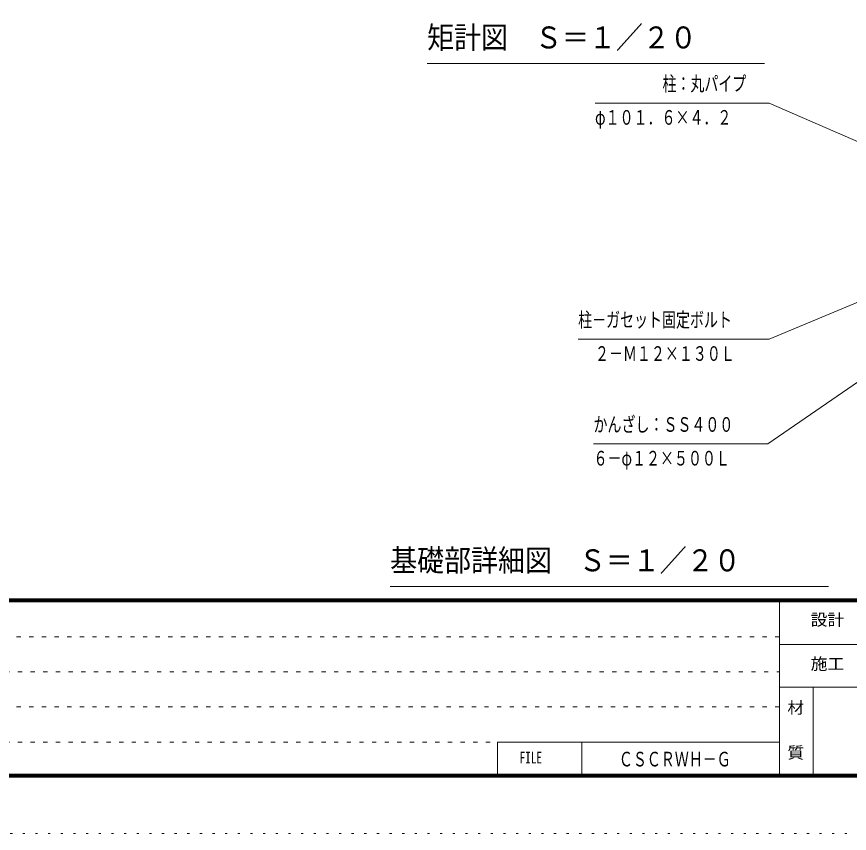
# Model space of a CAD drawing. Units: millimetres, scale not verified, with parts at other scales. Extents: x -34836 to 34836, y -16800 to 16800.
# Drawn here: x 6457 to 18310, y -16800 to -5180 of the extents above; entities that cross this region are included whole.
import ezdxf
from ezdxf.enums import TextEntityAlignment as Align

# ---------------------------------------------------------------- set-up
doc = ezdxf.new("R2010")
doc.units = ezdxf.units.MM
doc.header["$LTSCALE"] = 60
doc.linetypes.add('USER1', pattern=[3, 1, -2])
doc.linetypes.add('USER4', pattern=[3, 0.5, -2.5])
doc.layers.add('0-1_0-F1TEXT', color=7, linetype='Continuous')
for name, color, linetype, lineweight in [('0-A_2-52DIM', 3, 'Continuous', 18), ('0-C_F-F1PAPER', 5, 'Continuous', 18), ('0-D_F-E_J_ADD', 5, 'USER4', 18)]:
    doc.layers.add(name, color=color, linetype=linetype, lineweight=lineweight)
doc.styles.add('ＭＳ ゴシック', font='')
doc.styles.get('ＭＳ ゴシック').set_extended_font_data('MS Gothic')

msp = doc.modelspace()

# ---------------------------------------------------------------- linework, layer by layer
at = {"layer": '0-A_2-52DIM'}
for p, q in [((12301.12, -5848.11), (17101.12, -5848.11)), ((17170.11, -6408.11), (14690.11, -6408.11)), ((17170.11, -6408.11), (20901.24, -8038.59)), ((11774.17, -13288.11), (18014.17, -13288.11))]:
    msp.add_line(p, q, dxfattribs=at)
for points in [[(21077.24, -8136.94), (17170.11, -9768.11), (14450.1, -9768.11)], [(14668.76, -11257.34), (17148.76, -11257.34), (20415.26, -9014.67)]]:
    msp.add_lwpolyline(points, dxfattribs=at)
at = {"layer": '0-C_F-F1PAPER'}
for p, q in [((33996.13, -13464), (-11843.87, -13464)), ((-11843.87, -13468), (33996.13, -13468)), ((33996.13, -13472), (-11843.87, -13472)), ((-11843.87, -13476), (33996.13, -13476)), ((33996.13, -13480), (-11843.87, -13480)), ((-11843.87, -13484), (33996.13, -13484)), ((33996.13, -13488), (-11843.87, -13488)), ((-11843.87, -13492), (33996.13, -13492)), ((33996.13, -13496), (-11843.87, -13496)), ((-11843.87, -13500), (33996.13, -13500)), ((33996.13, -13504), (-11843.87, -13504)), ((17316.14, -16000), (17316.14, -13504)), ((17316.14, -14112), (23396.13, -14112)), ((23396.13, -14720), (17316.14, -14720)), ((17796.13, -14720), (17796.13, -16000)), ((13303.34, -15500.8), (17316.14, -15500.8)), ((13303.34, -15500.8), (13303.34, -16000)), ((14503.34, -16000), (14503.34, -15500.8))]:
    msp.add_line(p, q, dxfattribs=at)
at = {"layer": '0-C_F-F1PAPER', "color": 6, "linetype": 'USER1'}
for p, q in [((17316.13, -14003.2), (-11883.87, -14003.2)), ((-11883.87, -14502.4), (17316.14, -14502.4)), ((17316.14, -15001.6), (-11883.87, -15001.6)), ((-11883.87, -15500.8), (13303.34, -15500.8))]:
    msp.add_line(p, q, dxfattribs=at)
at = {"layer": '0-C_F-F1PAPER'}
for points in [[(34036.13, -16000), (-11883.87, -16000), (-11883.87, 16160), (34036.13, 16160)], [(34032.13, -15996), (-11879.87, -15996), (-11879.87, 16156), (34032.13, 16156)], [(34028.13, -15992), (34028.13, 16152), (-11875.87, 16152), (-11875.87, -15992)], [(34024.13, -15988), (-11871.87, -15988), (-11871.87, 16148), (34024.13, 16148)], [(34020.13, -15984), (34020.13, 16144), (-11867.87, 16144), (-11867.87, -15984)], [(34016.13, -15980), (-11863.87, -15980), (-11863.87, 16140), (34016.13, 16140)], [(34012.13, -15976), (34012.13, 16136), (-11859.87, 16136), (-11859.87, -15976)], [(34008.13, -15972), (-11855.87, -15972), (-11855.87, 16132), (34008.13, 16132)], [(34004.13, -15968), (-11851.87, -15968), (-11851.87, 16128), (34004.13, 16128)], [(34000.13, -15964), (-11847.87, -15964), (-11847.87, 16124), (34000.13, 16124)], [(33996.13, -15960), (33996.13, 16120), (-11843.87, 16120), (-11843.87, -15960)]]:
    msp.add_lwpolyline(points, close=True, dxfattribs=at)
at = {"layer": '0-D_F-E_J_ADD'}
msp.add_lwpolyline([(34836.13, -16800), (-12683.87, -16800), (-12683.87, 16800), (34836.13, 16800)], close=True, dxfattribs=at)

# ---------------------------------------------------------------- texts
at = {"layer": '0-1_0-F1TEXT', "style": 'ＭＳ ゴシック', "width": 0.7}
msp.add_text('ＣＳＣＲＷＨ－Ｇ', height=208.4, dxfattribs=at).set_placement((15029.99, -15910.4), align=Align.BOTTOM_LEFT)
at = {"layer": '0-A_2-52DIM', "color": 7, "style": 'ＭＳ ゴシック'}
for s, height, width, p in [('矩計図\u3000Ｓ＝１／２０', 312.6, 0.9, (12301.12, -5725.47)), ('柱：丸パイプ', 208.4, 0.7, (15650.1, -6299.69)), ('φ１０１．６×４．２', 208.4, 0.7, (14690.11, -6779.68)), ('柱－ガセット固定ボルト', 208.4, 0.7, (14450.1, -9659.68)), ('２－Ｍ１２×１３０Ｌ', 208.4, 0.7, (14690.11, -10139.69)), ('かんざし：ＳＳ４００', 208.4, 0.7, (14668.76, -11148.92)), ('６－φ１２×５００Ｌ', 208.4, 0.7, (14668.76, -11628.92)), ('基礎部詳細図\u3000Ｓ＝１／２０', 312.6, 0.9, (11774.17, -13165.47))]:
    msp.add_text(s, height=height, dxfattribs=dict(at, width=width)).set_placement(p, align=Align.BOTTOM_LEFT)
at = {"layer": '0-C_F-F1PAPER', "color": 7, "style": 'ＭＳ ゴシック'}
for s, width, p in [('設計', 1.05, (17760.14, -13894.13)), ('施工', 1.05, (17760.14, -14521.26)), ('材', 1.05, (17428.14, -15145.26)), ('FILE', 0.7, (13617.34, -15855.66)), ('質', 1.05, (17428.14, -15785.26))]:
    msp.add_text(s, height=166.7, dxfattribs=dict(at, width=width)).set_placement(p, align=Align.BOTTOM_LEFT)

doc.saveas('drawing.dxf')
